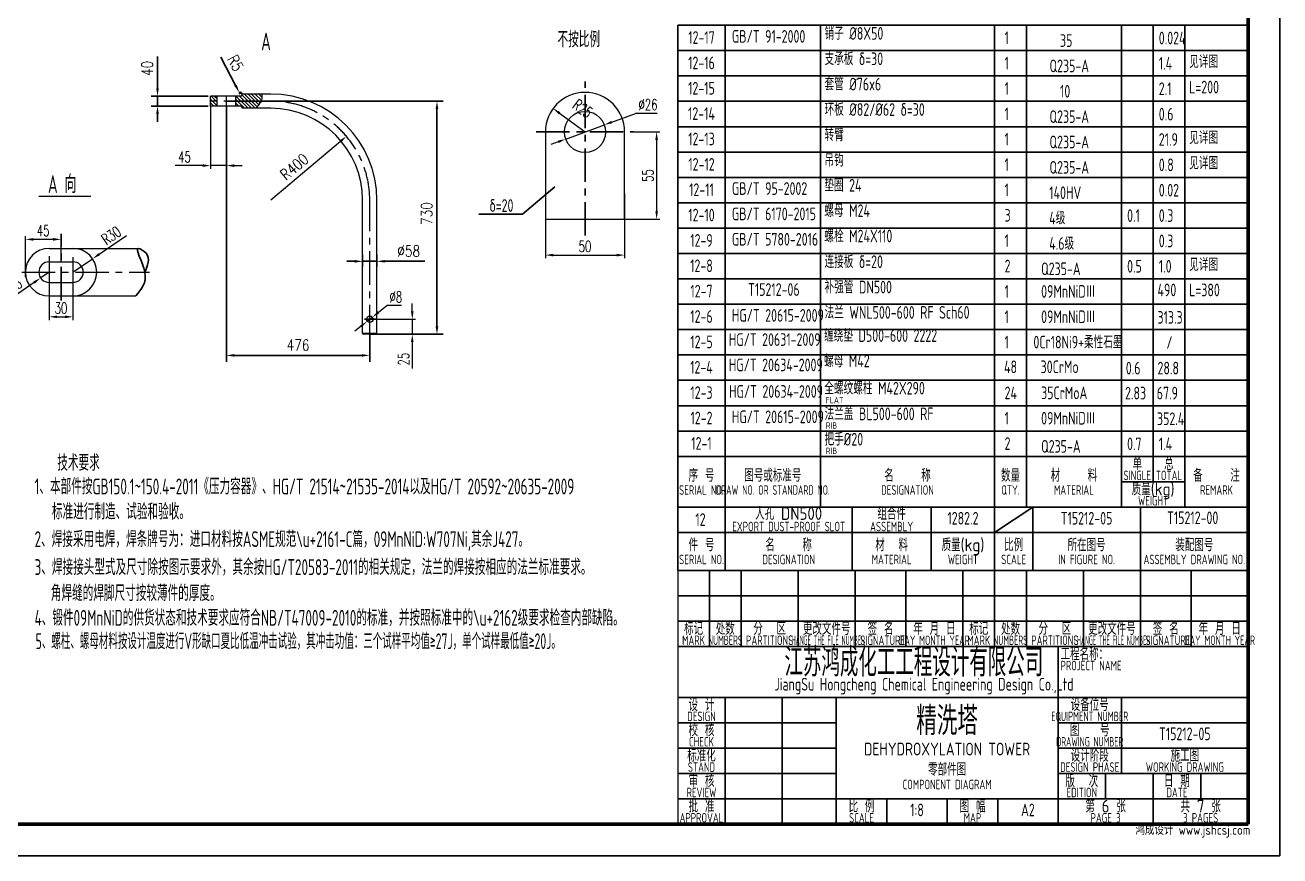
# Model space of a CAD drawing. Header units: millimetres. Extents: x -200 to 4552, y -80 to 3280.
# Drawn here: x 1385 to 4552, y -80 to 2016 of the extents above; entities that cross this region are included whole.
import ezdxf
from ezdxf.enums import TextEntityAlignment as Align

# ---------------------------------------------------------------- set-up
doc = ezdxf.new("R2010")
doc.units = ezdxf.units.MM
doc.header["$LTSCALE"] = 2.666667
doc.linetypes.add('CENTER', pattern=[50.8, 31.75, -6.35, 6.35, -6.35])
for name, color, linetype, lineweight in [('1轮廓实线层', 7, 'Continuous', 70), ('2细线层', 4, 'Continuous', 35), ('3中心线层', 1, 'CENTER', 35), ('5剖面线层', 2, 'Continuous', 35), ('6文字层', 3, 'Continuous', 35), ('7标注层', 4, 'Continuous', 35), ('图框层', 7, 'Continuous', 70)]:
    doc.layers.add(name, color=color, linetype=linetype, lineweight=lineweight)
doc.styles.add('HC_GBDIM', font='romans', dxfattribs={"width": 0.667, "bigfont": 'gbcbig'})
doc.styles.add('PC_TEXTSTYLE', font='isocp.shx', dxfattribs={"width": 0.8, "bigfont": 'hzfs.shx'})
doc.styles.add('TH_GBDIM', font='romans.shx', dxfattribs={"width": 0.8, "bigfont": 'gbcbig.shx'})
doc.styles.add('工程字', font='gbenor.shx', dxfattribs={"width": 0.8, "bigfont": 'gbcbig.shx'})
doc.dimstyles.new('HC_GBDIM', dxfattribs={"dimscale": 8, "dimtxt": 3.5, "dimasz": 2.5, "dimexe": 2, "dimexo": 0, "dimgap": 1.5, "dimtad": 1, "dimdec": 1, "dimzin": 0, "dimdsep": 46, "dimtxsty": 'HC_GBDIM', "dimcen": 2.5, "dimclrd": 130, "dimclre": 130, "dimclrt": 3, "dimadec": 0, "dimazin": 0, "dimtfac": 0.714286, "dimtdec": 1, "dimtmove": 0, "dimatfit": 3, "dimfxl": 0, "dimtzin": 0, "dimlwd": -1, "dimlwe": -1, "dimarcsym": 0})
doc.dimstyles.new('TH_GBDIM', dxfattribs={"dimscale": 8, "dimtxt": 3.5, "dimasz": 2.5, "dimexe": 2, "dimexo": 0, "dimgap": 1.5, "dimtad": 1, "dimdec": 1, "dimzin": 0, "dimdsep": 46, "dimtxsty": 'TH_GBDIM', "dimcen": 2.5, "dimclrd": 130, "dimclre": 130, "dimclrt": 3, "dimadec": 0, "dimazin": 0, "dimtfac": 0.714286, "dimtdec": 1, "dimtmove": 0, "dimatfit": 3, "dimfxl": 0, "dimtzin": 0, "dimlwd": -1, "dimlwe": -1, "dimarcsym": 0})

# ---------------------------------------------------------------- blocks, each defined once
blk = doc.blocks.new('*U22')
at = {"layer": '2细线层'}
for p, q in [((4552, 3280), (4552, -80)), ((4552, -80), (-200, -80))]:
    blk.add_line(p, q, dxfattribs=at)
at = {"layer": '图框层'}
for p, q in [((4472, 3200), (4472, 0)), ((4472, 0), (0, 0))]:
    blk.add_line(p, q, dxfattribs=at)
blk = doc.blocks.new('*D169')
at = {"color": 130}
blk.add_line((2180.4, 1722.8), (2004.7, 1574.4), dxfattribs=at)
blk.add_solid([(2182.6, 1720.3), (2178.3, 1725.4), (2195.7, 1735.7)], dxfattribs=at)
at = {"layer": 'Defpoints', "color": 0}
for p in [(2195.7, 1735.7), (2004.7, 1574.4)]:
    blk.add_point(p, dxfattribs=at)
at = {"color": 3, "insert": (2064.3, 1658.8), "char_height": 28, "attachment_point": 5, "rotation": 40.1932, "style": 'TH_GBDIM'}
blk.add_mtext('R400{}{{\\H0.7x;}{}}', dxfattribs=at)
blk = doc.blocks.new('*D171')
at = {"layer": '7标注层', "color": 130}
for p, q in [((1892.7, 1824.4), (2440.3, 1824.4)), ((2424.3, 1804.4), (2424.3, 1256.4)), ((2254.7, 1236.4), (2440.3, 1236.4))]:
    blk.add_line(p, q, dxfattribs=at)
for points in [[(2427.6, 1804.4), (2420.9, 1804.4), (2424.3, 1824.4)], [(2420.9, 1256.4), (2427.6, 1256.4), (2424.3, 1236.4)]]:
    blk.add_solid(points, dxfattribs=at)
at = {"layer": 'Defpoints', "color": 0}
for p in [(1892.7, 1824.4), (2254.7, 1236.4), (2424.3, 1236.4)]:
    blk.add_point(p, dxfattribs=at)
at = {"layer": '7标注层', "color": 3, "insert": (2398.3, 1540.7), "char_height": 28, "attachment_point": 5, "rotation": 90, "style": 'TH_GBDIM'}
blk.add_mtext('730{}{{\\H0.7x;}{}}', dxfattribs=at)
blk = doc.blocks.new('*D168')
at = {"layer": '7标注层', "color": 130}
for p, q in [((1718.9, 1856.9), (1718.9, 1937.1)), ((1847.1, 1836.9), (1702.9, 1836.9)), ((1847.1, 1811.9), (1702.9, 1811.9)), ((1718.9, 1811.9), (1718.9, 1836.9)), ((1718.9, 1791.9), (1718.9, 1771.9))]:
    blk.add_line(p, q, dxfattribs=at)
for points in [[(1715.6, 1856.9), (1722.3, 1856.9), (1718.9, 1836.9)], [(1722.3, 1791.9), (1715.6, 1791.9), (1718.9, 1811.9)]]:
    blk.add_solid(points, dxfattribs=at)
at = {"layer": 'Defpoints', "color": 0}
for p in [(1718.9, 1836.9), (1847.1, 1836.9), (1847.1, 1811.9)]:
    blk.add_point(p, dxfattribs=at)
at = {"layer": '7标注层', "color": 3, "insert": (1692.9, 1907), "char_height": 28, "attachment_point": 5, "rotation": 90, "style": 'TH_GBDIM'}
blk.add_mtext('40{}{{\\H0.7x;}{}}', dxfattribs=at)
blk = doc.blocks.new('*D120')
at = {"layer": '7标注层', "color": 130}
for p, q in [((1878.7, 1935), (1916.1, 1864)), ((1927.7, 1841.9), (1925.4, 1846.3))]:
    blk.add_line(p, q, dxfattribs=at)
blk.add_arc((1927.7, 1841.9), 5, 0, 117.7805, dxfattribs=at)
blk.add_solid([(1913.1, 1862.4), (1919, 1865.5), (1925.4, 1846.3)], dxfattribs=at)
at = {"layer": 'Defpoints', "color": 0}
for p in [(1925.4, 1846.3), (1927.7, 1841.9)]:
    blk.add_point(p, dxfattribs=at)
at = {"layer": '7标注层', "color": 3, "insert": (1915.7, 1920.5), "char_height": 28, "attachment_point": 5, "rotation": 297.7805, "style": 'TH_GBDIM'}
blk.add_mtext('R5{}{{\\H0.7x;}{}}', dxfattribs=at)
blk = doc.blocks.new('*D172')
at = {"layer": '7标注层', "color": 130}
for p, q in [((2236.7, 1406.4), (2236.7, 1436.3)), ((2272.7, 1406.4), (2272.7, 1436.3)), ((2216.7, 1420.3), (2196.7, 1420.3)), ((2236.7, 1420.3), (2272.7, 1420.3)), ((2292.7, 1420.3), (2393.3, 1420.3))]:
    blk.add_line(p, q, dxfattribs=at)
for points in [[(2216.7, 1416.9), (2216.7, 1423.6), (2236.7, 1420.3)], [(2292.7, 1423.6), (2292.7, 1416.9), (2272.7, 1420.3)]]:
    blk.add_solid(points, dxfattribs=at)
at = {"layer": 'Defpoints', "color": 0}
for p in [(2236.7, 1406.4), (2272.7, 1420.3), (2272.7, 1406.4)]:
    blk.add_point(p, dxfattribs=at)
at = {"layer": '7标注层', "color": 3, "insert": (2353, 1446.3), "char_height": 28, "attachment_point": 5, "style": 'TH_GBDIM'}
blk.add_mtext('%%c58{}{{\\H0.7x;}{}}', dxfattribs=at)
blk = doc.blocks.new('*D170')
at = {"layer": '7标注层', "color": 130}
for p, q in [((1892.7, 1811.9), (1892.7, 1166.9)), ((2254.7, 1236.4), (2254.7, 1166.9)), ((2234.7, 1182.9), (1912.7, 1182.9))]:
    blk.add_line(p, q, dxfattribs=at)
for points in [[(1912.7, 1186.2), (1912.7, 1179.6), (1892.7, 1182.9)], [(2234.7, 1179.6), (2234.7, 1186.2), (2254.7, 1182.9)]]:
    blk.add_solid(points, dxfattribs=at)
at = {"layer": 'Defpoints', "color": 0}
for p in [(1892.7, 1811.9), (2254.7, 1236.4), (1892.7, 1182.9)]:
    blk.add_point(p, dxfattribs=at)
at = {"layer": '7标注层', "color": 3, "insert": (2073.7, 1208.9), "char_height": 28, "attachment_point": 5, "style": 'TH_GBDIM'}
blk.add_mtext('476{}{{\\H0.7x;}{}}', dxfattribs=at)
blk = doc.blocks.new('*D174')
at = {"color": 130}
for p, q in [((2276.8, 1291.6), (2297.8, 1308.5)), ((2335.2, 1308.5), (2297.8, 1308.5)), ((2248.3, 1268.9), (2261.2, 1279.2)), ((2232.7, 1256.4), (2217, 1243.9))]:
    blk.add_line(p, q, dxfattribs=at)
for points in [[(2234.7, 1253.8), (2230.6, 1259), (2248.3, 1268.9)], [(2274.7, 1294.3), (2278.9, 1289), (2261.2, 1279.2)]]:
    blk.add_solid(points, dxfattribs=at)
at = {"layer": 'Defpoints', "color": 0}
for p in [(2248.3, 1268.9), (2261.2, 1279.2)]:
    blk.add_point(p, dxfattribs=at)
at = {"color": 3, "insert": (2320.5, 1330.5), "char_height": 28, "attachment_point": 5, "style": 'HC_GBDIM'}
blk.add_mtext('%%c8{}{{\\H0.7x;}{}}', dxfattribs=at)
blk = doc.blocks.new('*D176')
at = {"color": 130}
for p, q in [((2362, 1294), (2362, 1314)), ((2266.6, 1274), (2370, 1274)), ((2362, 1274), (2362, 1236.4)), ((2290.2, 1236.4), (2370, 1236.4)), ((2362, 1216.4), (2362, 1150.1))]:
    blk.add_line(p, q, dxfattribs=at)
for points in [[(2358.7, 1294), (2365.3, 1294), (2362, 1274)], [(2365.3, 1216.4), (2358.7, 1216.4), (2362, 1236.4)]]:
    blk.add_solid(points, dxfattribs=at)
at = {"layer": 'Defpoints', "color": 0}
for p in [(2266.6, 1274), (2290.2, 1236.4), (2362, 1236.4)]:
    blk.add_point(p, dxfattribs=at)
at = {"color": 3, "insert": (2340, 1173.3), "char_height": 28, "attachment_point": 5, "rotation": 90, "style": 'HC_GBDIM'}
blk.add_mtext('25{}{{\\H0.7x;}{}}', dxfattribs=at)
blk = doc.blocks.new('*D181')
at = {"color": 130}
for p, q in [((1385.4, 1380.2), (1385.4, 1483.7)), ((1455.4, 1475.7), (1405.4, 1475.7)), ((1475.4, 1419), (1475.4, 1483.7))]:
    blk.add_line(p, q, dxfattribs=at)
for points in [[(1405.4, 1479), (1405.4, 1472.3), (1385.4, 1475.7)], [(1455.4, 1472.3), (1455.4, 1479), (1475.4, 1475.7)]]:
    blk.add_solid(points, dxfattribs=at)
at = {"layer": 'Defpoints', "color": 0}
for p in [(1385.4, 1475.7), (1475.4, 1419), (1385.4, 1380.2)]:
    blk.add_point(p, dxfattribs=at)
at = {"color": 3, "insert": (1430.4, 1497.7), "char_height": 28, "attachment_point": 5, "style": 'HC_GBDIM'}
blk.add_mtext('45{}{{\\H0.7x;}{}}', dxfattribs=at)
blk = doc.blocks.new('*D183')
at = {"color": 130}
for p, q in [((1407.5, 1366.9), (1338.3, 1319.2)), ((1445.4, 1393), (1424, 1378.2))]:
    blk.add_line(p, q, dxfattribs=at)
blk.add_solid([(1409.4, 1364.1), (1405.6, 1369.6), (1424, 1378.2)], dxfattribs=at)
at = {"layer": 'Defpoints', "color": 0}
for p in [(1424, 1378.2), (1445.4, 1393)]:
    blk.add_point(p, dxfattribs=at)
at = {"color": 3, "insert": (1352.2, 1355.5), "char_height": 28, "attachment_point": 5, "rotation": 34.5607, "style": 'HC_GBDIM'}
blk.add_mtext('R13{}{{\\H0.7x;}{}}', dxfattribs=at)
blk = doc.blocks.new('*D182')
at = {"color": 130}
for p, q in [((1571.5, 1438), (1640.9, 1485.3)), ((1505.4, 1393), (1555, 1426.7))]:
    blk.add_line(p, q, dxfattribs=at)
blk.add_solid([(1569.6, 1440.8), (1573.4, 1435.3), (1555, 1426.7)], dxfattribs=at)
at = {"layer": 'Defpoints', "color": 0}
for p in [(1555, 1426.7), (1505.4, 1393)]:
    blk.add_point(p, dxfattribs=at)
at = {"color": 3, "insert": (1602.1, 1485.5), "char_height": 28, "attachment_point": 5, "rotation": 34.2759, "style": 'HC_GBDIM'}
blk.add_mtext('R30{}{{\\H0.7x;}{}}', dxfattribs=at)
blk = doc.blocks.new('*D184')
at = {"color": 130}
for p, q in [((1445.4, 1358), (1445.4, 1272.2)), ((1505.4, 1354.8), (1505.4, 1272.2)), ((1465.4, 1280.2), (1485.4, 1280.2))]:
    blk.add_line(p, q, dxfattribs=at)
for points in [[(1465.4, 1283.5), (1465.4, 1276.9), (1445.4, 1280.2)], [(1485.4, 1276.9), (1485.4, 1283.5), (1505.4, 1280.2)]]:
    blk.add_solid(points, dxfattribs=at)
at = {"layer": 'Defpoints', "color": 0}
for p in [(1445.4, 1358), (1505.4, 1354.8), (1505.4, 1280.2)]:
    blk.add_point(p, dxfattribs=at)
at = {"color": 3, "insert": (1475.4, 1302.2), "char_height": 28, "attachment_point": 5, "style": 'HC_GBDIM'}
blk.add_mtext('30{}{{\\H0.7x;}{}}', dxfattribs=at)
blk = doc.blocks.new('*D186')
at = {"color": 130}
for p, q in [((1852.7, 1811.9), (1852.7, 1653.8)), ((1892.7, 1775.7), (1892.7, 1653.8)), ((1832.7, 1661.8), (1763.9, 1661.8)), ((1892.7, 1661.8), (1852.7, 1661.8)), ((1912.7, 1661.8), (1932.7, 1661.8))]:
    blk.add_line(p, q, dxfattribs=at)
for points in [[(1832.7, 1658.4), (1832.7, 1665.1), (1852.7, 1661.8)], [(1912.7, 1665.1), (1912.7, 1658.4), (1892.7, 1661.8)]]:
    blk.add_solid(points, dxfattribs=at)
at = {"layer": 'Defpoints', "color": 0}
for p in [(1852.7, 1811.9), (1892.7, 1775.7), (1852.7, 1661.8)]:
    blk.add_point(p, dxfattribs=at)
at = {"color": 3, "insert": (1787, 1683.8), "char_height": 28, "attachment_point": 5, "style": 'HC_GBDIM'}
blk.add_mtext('45{}{{\\H0.7x;}{}}', dxfattribs=at)
blk = doc.blocks.new('*D191')
at = {"color": 130}
blk.add_line((2733.6, 1794.1), (2798, 1746.6), dxfattribs=at)
blk.add_solid([(2735.6, 1796.8), (2731.6, 1791.4), (2717.5, 1806)], dxfattribs=at)
at = {"layer": 'Defpoints', "color": 0}
for p in [(2717.5, 1806), (2798, 1746.6)]:
    blk.add_point(p, dxfattribs=at)
at = {"color": 3, "insert": (2791.9, 1805.8), "char_height": 28, "attachment_point": 5, "rotation": 323.6033, "style": 'HC_GBDIM'}
blk.add_mtext('R25{}{{\\H0.7x;}{}}', dxfattribs=at)
blk = doc.blocks.new('*D193')
at = {"color": 130}
for p, q in [((2865.5, 1771.6), (2925.3, 1793.6)), ((2980.4, 1793.6), (2925.3, 1793.6)), ((2749.2, 1728.7), (2846.8, 1764.6)), ((2730.4, 1721.7), (2711.7, 1714.8))]:
    blk.add_line(p, q, dxfattribs=at)
for points in [[(2864.4, 1774.7), (2866.7, 1768.4), (2846.8, 1764.6)], [(2731.6, 1718.6), (2729.3, 1724.9), (2749.2, 1728.7)]]:
    blk.add_solid(points, dxfattribs=at)
at = {"layer": 'Defpoints', "color": 0}
for p in [(2846.8, 1764.6), (2749.2, 1728.7)]:
    blk.add_point(p, dxfattribs=at)
at = {"color": 3, "insert": (2956.9, 1815.6), "char_height": 28, "attachment_point": 5, "style": 'HC_GBDIM'}
blk.add_mtext('%%c26{}{{\\H0.7x;}{}}', dxfattribs=at)
blk = doc.blocks.new('*D195')
at = {"color": 130}
for p, q in [((2698, 1591.1), (2698, 1427.9)), ((2898, 1591.1), (2898, 1427.9)), ((2718, 1435.9), (2878, 1435.9))]:
    blk.add_line(p, q, dxfattribs=at)
for points in [[(2718, 1439.3), (2718, 1432.6), (2698, 1435.9)], [(2878, 1432.6), (2878, 1439.3), (2898, 1435.9)]]:
    blk.add_solid(points, dxfattribs=at)
at = {"layer": 'Defpoints', "color": 0}
for p in [(2698, 1591.1), (2898, 1591.1), (2898, 1435.9)]:
    blk.add_point(p, dxfattribs=at)
at = {"color": 3, "insert": (2798, 1457.9), "char_height": 28, "attachment_point": 5, "style": 'HC_GBDIM'}
blk.add_mtext('50{}{{\\H0.7x;}{}}', dxfattribs=at)
blk = doc.blocks.new('*D197')
at = {"color": 130}
for p, q in [((2920.4, 1746.6), (2986.8, 1746.6)), ((2978.8, 1726.6), (2978.8, 1546.6)), ((2898, 1526.6), (2986.8, 1526.6))]:
    blk.add_line(p, q, dxfattribs=at)
for points in [[(2982.1, 1726.6), (2975.4, 1726.6), (2978.8, 1746.6)], [(2975.4, 1546.6), (2982.1, 1546.6), (2978.8, 1526.6)]]:
    blk.add_solid(points, dxfattribs=at)
at = {"layer": 'Defpoints', "color": 0}
for p in [(2920.4, 1746.6), (2898, 1526.6), (2978.8, 1526.6)]:
    blk.add_point(p, dxfattribs=at)
at = {"color": 3, "insert": (2956.8, 1636.6), "char_height": 28, "attachment_point": 5, "rotation": 90, "style": 'HC_GBDIM'}
blk.add_mtext('55{}{{\\H0.7x;}{}}', dxfattribs=at)

msp = doc.modelspace()

# ---------------------------------------------------------------- hatches: boundary and pattern name
at = {"layer": '5剖面线层'}
h = msp.add_hatch(dxfattribs=at)
h.set_pattern_fill('ANSI31', color=256, scale=2, angle=270, style=0)
h.set_pattern_definition([(315, (-995.3575, -2318.2726), (4.490128, 4.490128), [])])
edge = h.paths.add_edge_path()
edge.add_line((1916.235, 1811.874), (1927.735, 1811.874))
edge.add_arc((1927.735, 1806.874), 5, 360, 90, ccw=False)
edge.add_line((1932.735, 1806.874), (1932.735, 1806.374))
edge.add_line((1932.735, 1806.374), (1968.685, 1806.374))
edge.add_spline(control_points=[(1968.685, 1806.374), (1970.42, 1809.922), (1974.091, 1816.381), (1978.895, 1820.404), (1980.497, 1824.374)], knot_values=[20.76015435, 20.76015435, 20.76015435, 20.76015435, 32.2850675, 43.48283251, 43.48283251, 43.48283251, 43.48283251], degree=3, periodic=0)
edge.add_line((1980.497, 1824.374), (1916.235, 1824.374))
edge.add_line((1916.235, 1824.374), (1916.235, 1811.874))
edge = h.paths.add_edge_path()
edge.add_line((1916.235, 1824.374), (1980.497, 1824.374))
edge.add_spline(control_points=[(1980.497, 1824.374), (1980.948, 1825.49), (1982.432, 1830.338), (1982.703, 1838.292), (1982.536, 1842.374)], knot_values=[8.77394243, 8.77394243, 8.77394243, 8.77394243, 11.92323048, 20.76015435, 20.76015435, 20.76015435, 20.76015435], degree=3, periodic=0)
edge.add_line((1982.536, 1842.374), (1932.735, 1842.374))
edge.add_line((1932.735, 1842.374), (1932.735, 1841.874))
edge.add_arc((1927.735, 1841.874), 5, 270, 360, ccw=False)
edge.add_line((1927.735, 1836.874), (1916.235, 1836.874))
edge.add_line((1916.235, 1836.874), (1916.235, 1824.374))
h.paths.add_polyline_path([(1852.735, 1811.874), (1869.235, 1811.874), (1869.235, 1824.374), (1852.735, 1824.374)])
h.paths.add_polyline_path([(1852.735, 1824.374), (1869.235, 1824.374), (1869.235, 1836.874), (1852.735, 1836.874)])

# ---------------------------------------------------------------- linework, layer by layer
for p, q in [((1932.735, 1841.874), (1932.735, 1842.374)), ((2004.735, 1842.374), (1932.735, 1842.374)), ((1927.735, 1836.874), (1852.735, 1836.874)), ((1852.735, 1811.874), (1852.735, 1836.874)), ((1927.735, 1811.874), (1852.735, 1811.874)), ((1869.235, 1811.874), (1869.235, 1836.874)), ((1916.235, 1811.874), (1916.235, 1836.874)), ((1932.735, 1806.374), (1932.735, 1806.874)), ((2004.735, 1806.374), (1932.735, 1806.374)), ((2697.978, 1746.645), (2697.978, 1526.645)), ((2897.978, 1526.645), (2897.978, 1746.645)), ((1419.549, 1584.953), (1550.489, 1584.953)), ((2236.735, 1238.374), (2236.735, 1574.374)), ((2272.735, 1238.374), (2272.735, 1574.374)), ((2697.978, 1526.645), (2897.978, 1526.645)), ((1445.39, 1452.958), (1505.39, 1452.958)), ((1475.39, 1452.958), (1671.459, 1452.958)), ((1445.39, 1418.958), (1505.39, 1418.958)), ((1445.39, 1366.958), (1505.39, 1366.958)), ((1445.39, 1332.958), (1505.39, 1332.958)), ((1475.39, 1332.958), (1664.074, 1332.958)), ((2236.735, 1238.374), (2238.735, 1236.374)), ((2272.735, 1238.374), (2236.735, 1238.374)), ((2270.735, 1236.374), (2238.735, 1236.374)), ((2272.735, 1238.374), (2270.735, 1236.374)), ((3032, 800), (3032, 0)), ((4472, 0), (3032, 0))]:
    msp.add_line(p, q)
at = {"color": 1, "linetype": 'CENTER'}
for p, q in [((2004.735, 1824.374), (1852.735, 1824.374)), ((1892.735, 1801.747), (1892.735, 1836.874)), ((2254.735, 1225.501), (2254.735, 1574.374)), ((1445.39, 1433.41), (1445.39, 1358.018)), ((1505.39, 1430.907), (1505.39, 1354.763)), ((1376.041, 1392.772), (1699.039, 1392.772))]:
    msp.add_line(p, q, dxfattribs=at)
for centre, radius in [((2797.978, 1746.645), 52), ((2254.735, 1274.007), 8.261)]:
    msp.add_circle(centre, radius)
for centre, radius, start, end in [((1927.735, 1841.874), 5, 270, 0), ((2004.735, 1574.374), 268, 0, 90), ((2797.978, 1746.645), 100, 0, 180), ((1927.735, 1806.874), 5, 0, 90), ((2004.735, 1574.374), 232, 0, 90), ((1445.39, 1392.958), 60, 90, 270), ((1505.39, 1392.958), 60, 270, 90), ((1445.39, 1392.958), 26, 90, 270), ((1505.39, 1392.958), 26, 270, 90)]:
    msp.add_arc(centre, radius, start, end)
msp.add_arc((2004.735, 1574.374), 250, 0, 90, dxfattribs=at)
msp.add_open_spline([(1982.536, 1842.374), (1982.703, 1838.292), (1982.179, 1822.906), (1974.599, 1817.276), (1970.42, 1809.922), (1968.685, 1806.374)], degree=3, knots=[8.77394243, 8.77394243, 8.77394243, 8.77394243, 17.6108663, 31.95791937, 43.48283251, 43.48283251, 43.48283251, 43.48283251])
at = {"layer": '1轮廓实线层', "lineweight": 30, "ltscale": 15}
for q in [(3032, 640), (4472, 2016)]:
    msp.add_line((3032, 2016), q, dxfattribs=at)
at = {"layer": '2细线层'}
for p, q in [((3152, 800), (3152, 2016)), ((3392, 800), (3392, 2016)), ((3832, 800), (3832, 2016)), ((3912, 800), (3912, 2016)), ((4152, 800), (4152, 2016)), ((4232, 864), (4232, 2016)), ((4312, 800), (4312, 2016)), ((3032, 1952), (4472, 1952)), ((3032, 1888), (4472, 1888)), ((3032, 1824), (4472, 1824)), ((3032, 1760), (4472, 1760)), ((3032, 1696), (4472, 1696)), ((3032, 1632), (4472, 1632)), ((2721.941, 1608.031), (2640.34, 1539.56)), ((3032, 1568), (4472, 1568)), ((2640.34, 1539.56), (2530.321, 1539.56)), ((3032, 1504), (4472, 1504)), ((3032, 1440), (4472, 1440)), ((3032, 1376), (4472, 1376)), ((3032, 1312), (4472, 1312)), ((3032, 1248), (4472, 1248)), ((3032, 1184), (4472, 1184)), ((3032, 1120), (4472, 1120)), ((3032, 1056), (4472, 1056)), ((3032, 992), (4472, 992)), ((3032, 928), (4472, 928)), ((3152, 640), (3152, 864)), ((3832, 640), (3832, 864)), ((4152, 864), (4312, 864)), ((3032, 800), (4472, 800)), ((3032, 800), (4472, 800)), ((3472, 640), (3472, 800)), ((3672, 640), (3672, 800)), ((3928, 640), (3928, 800)), ((4200, 640), (4200, 800)), ((3032, 736), (4472, 736)), ((3032, 736), (4472, 736)), ((3032, 640), (4472, 640)), ((3112, 448), (3112, 640)), ((3112, 448), (3112, 640)), ((3192, 448), (3192, 640)), ((3192, 448), (3192, 640)), ((3336, 448), (3336, 640)), ((3336, 448), (3336, 640)), ((3480, 448), (3480, 640)), ((3480, 448), (3480, 640)), ((3608, 448), (3608, 640)), ((3608, 448), (3608, 640)), ((3752, 448), (3752, 640)), ((3752, 448), (3752, 640)), ((3832, 448), (3832, 640)), ((3832, 448), (3832, 640)), ((3912, 448), (3912, 640)), ((3912, 448), (3912, 640)), ((4056, 448), (4056, 640)), ((4056, 448), (4056, 640)), ((4200, 448), (4200, 640)), ((4200, 448), (4200, 640)), ((4328, 448), (4328, 640)), ((4328, 448), (4328, 640)), ((3032, 576), (4472, 576)), ((3032, 576), (4472, 576)), ((3032, 512), (4472, 512)), ((3992, 0), (3992, 448)), ((3032, 320), (4472, 320)), ((3152, 0), (3152, 320)), ((3296, 0), (3296, 320)), ((3432, 0), (3432, 320)), ((4152, 128), (4152, 320)), ((3032, 256), (3432, 256)), ((3992, 256), (4472, 256)), ((3032, 192), (3432, 192)), ((3992, 192), (4472, 192)), ((3032, 128), (3432, 128)), ((3992, 128), (4472, 128)), ((4112, 64), (4112, 128)), ((4232, 0), (4232, 128)), ((4352, 64), (4352, 128)), ((3032, 64), (4472, 64)), ((3560, 0), (3560, 64)), ((3712, 0), (3712, 64)), ((3840, 0), (3840, 64))]:
    msp.add_line(p, q, dxfattribs=at)
msp.add_spline([(1687.105, 1392.772), (1690.109, 1440.431), (1671.459, 1452.958), (1687.105, 1392.772), (1664.074, 1332.958)], degree=3, dxfattribs=at)
at = {"layer": '3中心线层'}
for p, q in [((2797.978, 1485.163), (2797.978, 1873.786)), ((2674.511, 1746.645), (2920.444, 1746.645)), ((1475.39, 1321.752), (1475.39, 1489.278)), ((2241.031, 1274.007), (2269.683, 1274.007))]:
    msp.add_line(p, q, dxfattribs=at)
at = {"layer": '6文字层'}
for p, q in [((3832, 736), (3928, 800)), ((3032, 448), (4472, 448))]:
    msp.add_line(p, q, dxfattribs=at)

# ---------------------------------------------------------------- block references
at = {"layer": '图框层'}
msp.add_blockref('*U22', (0, 0), dxfattribs=at)

# ---------------------------------------------------------------- texts
at = {"layer": '6文字层'}
for s, height, style, width, p in [('A', 45, 'PC_TEXTSTYLE', 0.67, (1980.613, 1952.74)), ('不按比例', 40, 'PC_TEXTSTYLE', 0.67, (2728.687, 1960.295)), ('GB/T 91-2000', 32, '工程字', 0.8, (3168.72, 1971.883)), ('销子 %%c8X50', 32, '工程字', 0.8, (3402.622, 1979.341)), ('1', 32, '工程字', 0.8, (3857.025, 1968.358)), ('0.024', 32, '工程字', 0.8, (4246.258, 1967.717)), ('35', 32, '工程字', 0.8, (3996.995, 1961.336)), ('支承板 δ=30', 32, '工程字', 0.8, (3402.622, 1915.341)), ('1', 32, '工程字', 0.8, (3857.025, 1904.358)), ('1.4', 32, '工程字', 0.8, (4246.258, 1903.717)), ('见详图', 32, '工程字', 0.8, (4323.054, 1907.988)), ('Q235-A', 32, '工程字', 0.8, (3970.559, 1897.336)), ('套管 %%c76x6 ', 32, '工程字', 0.8, (3402.622, 1851.341)), ('1', 32, '工程字', 0.8, (3857.025, 1840.358)), ('2.1', 32, '工程字', 0.8, (4246.258, 1839.717)), ('L=200', 32, '工程字', 0.8, (4323.054, 1843.988)), ('10', 32, '工程字', 0.8, (3996.995, 1833.336)), ('环板 %%c82/%%c62 δ=30', 32, '工程字', 0.8, (3402.622, 1787.341)), ('1', 32, '工程字', 0.8, (3857.025, 1776.358)), ('0.6', 32, '工程字', 0.8, (4246.258, 1775.717)), ('Q235-A', 32, '工程字', 0.8, (3970.559, 1769.336)), ('转臂', 32, '工程字', 0.8, (3402.622, 1723.341)), ('1', 32, '工程字', 0.8, (3857.025, 1712.358)), ('21.9', 32, '工程字', 0.8, (4246.258, 1711.717)), ('见详图', 32, '工程字', 0.8, (4323.054, 1715.988)), ('Q235-A', 32, '工程字', 0.8, (3970.559, 1705.336)), ('吊钩', 32, '工程字', 0.8, (3402.622, 1659.341)), ('1', 32, '工程字', 0.8, (3857.025, 1648.358)), ('0.8', 32, '工程字', 0.8, (4246.258, 1647.717)), ('见详图', 32, '工程字', 0.8, (4323.054, 1651.988)), ('Q235-A', 32, '工程字', 0.8, (3970.559, 1641.336)), ('A 向', 45, 'PC_TEXTSTYLE', 0.67, (1442.51, 1592.583)), ('GB/T 95-2002', 32, '工程字', 0.8, (3168.72, 1587.883)), ('垫圈 24', 32, '工程字', 0.8, (3402.122, 1596.193)), ('1', 32, '工程字', 0.8, (3857.025, 1584.358)), ('0.02', 32, '工程字', 0.8, (4246.258, 1583.717)), ('140HV', 32, '工程字', 0.8, (3969.758, 1577.336)), ('δ=20', 32, '工程字', 0.8, (2556.827, 1545.098)), ('GB/T 6170-2015', 32, '工程字', 0.8, (3168.72, 1523.883)), ('螺母 M24', 32, '工程字', 0.8, (3402.122, 1532.193)), ('3', 32, '工程字', 0.8, (3857.025, 1520.358)), ('4级', 32, '工程字', 0.8, (3969.758, 1513.336)), ('0.1', 32, '工程字', 0.8, (4166.258, 1519.717)), ('0.3', 32, '工程字', 0.8, (4246.258, 1519.717)), ('GB/T 5780-2016', 32, '工程字', 0.8, (3168.72, 1459.883)), ('螺栓 M24X110', 32, '工程字', 0.8, (3402.122, 1468.193)), ('1', 32, '工程字', 0.8, (3857.025, 1456.358)), ('4.6级', 32, '工程字', 0.8, (3969.758, 1449.336)), ('0.3', 32, '工程字', 0.8, (4246.258, 1455.717)), ('连接板 δ=20', 32, '工程字', 0.8, (3402.622, 1403.341)), ('见详图', 32, '工程字', 0.8, (4323.054, 1395.988)), ('2', 32, '工程字', 0.8, (3857.025, 1392.358)), ('Q235-A', 32, '工程字', 0.8, (3949.33, 1385.336)), ('0.5', 32, '工程字', 0.8, (4166.258, 1391.717)), ('1.0', 32, '工程字', 0.8, (4246.258, 1391.717)), ('补强管 DN500', 32, '工程字', 0.8, (3402.622, 1339.341)), ('490', 32, '工程字', 0.8, (4243.054, 1331.988)), ('L=380', 32, '工程字', 0.8, (4323.054, 1331.988)), ('1', 32, '工程字', 0.8, (3857.025, 1328.358)), ('09MnNiDⅢ', 32, '工程字', 0.8, (3949.33, 1328.358)), ('HG/T 20615-2009', 32, '工程字', 0.8, (3168.72, 1267.883)), ('法兰 WNL500-600 RF Sch60', 32, '工程字', 0.8, (3402.622, 1275.341)), ('1', 32, '工程字', 0.8, (3857.025, 1264.358)), ('09MnNiDⅢ', 32, '工程字', 0.8, (3949.33, 1264.358)), ('313.3', 32, '工程字', 0.8, (4243.054, 1262.834)), ('HG/T 20631-2009', 32, '工程字', 0.8, (3161.015, 1206.844)), ('缠绕垫 D500-600 2222', 32, '工程字', 0.8, (3401.481, 1217.077)), ('0Cr18Ni9+柔性石墨', 32, '工程字', 0.8, (3929.847, 1200.358)), ('1', 32, '工程字', 0.8, (3857.025, 1200.358)), ('/', 32, '工程字', 0.8, (4265.309, 1199.54)), ('HG/T 20634-2009', 32, '工程字', 0.8, (3161.015, 1142.845)), ('螺母 M42', 32, '工程字', 0.8, (3401.481, 1153.077)), ('48', 32, '工程字', 0.8, (3855.743, 1138.038)), ('30CrMo', 32, '工程字', 0.8, (3948.048, 1138.038)), ('0.6', 32, '工程字', 0.8, (4163.054, 1134.834)), ('28.8', 32, '工程字', 0.8, (4243.054, 1134.834)), ('全螺纹螺柱 M42X290', 32, '工程字', 0.8, (3402.122, 1084.193)), ('HG/T 20634-2009', 32, '工程字', 0.8, (3161.655, 1075.883)), ('FLAT', 16, 'PC_TEXTSTYLE', 0.8, (3405.797, 1061.912)), ('24', 32, '工程字', 0.8, (3857.025, 1072.358)), ('35CrMoA', 32, '工程字', 0.8, (3949.33, 1072.358)), ('2.83', 32, '工程字', 0.8, (4161.131, 1071.717)), ('67.9', 32, '工程字', 0.8, (4241.131, 1071.717)), ('法兰盖 BL500-600 RF', 32, '工程字', 0.8, (3402.622, 1019.341)), ('HG/T 20615-2009', 32, '工程字', 0.8, (3168.72, 1011.883)), ('RIB', 16, 'PC_TEXTSTYLE', 0.8, (3405.797, 997.912)), ('1', 32, '工程字', 0.8, (3857.025, 1008.358)), ('09MnNiDⅢ', 32, '工程字', 0.8, (3949.33, 1008.358)), ('352.4', 32, '工程字', 0.8, (4241.772, 1007.077)), ('把手%%c20', 32, '工程字', 0.8, (3402.622, 955.341)), ('2', 32, '工程字', 0.8, (3857.025, 944.358)), ('Q235-A', 32, '工程字', 0.8, (3949.33, 937.336)), ('0.7', 32, '工程字', 0.8, (4166.258, 943.717)), ('1.4', 32, '工程字', 0.8, (4246.258, 943.717)), ('技术要求', 40, 'PC_TEXTSTYLE', 0.67, (1465.972, 891.944)), ('RIB', 16, 'PC_TEXTSTYLE', 0.8, (3405.797, 933.912)), ('1、本部件按GB150.1~150.4-2011《压力容器》、HG/T 21514~21535-2014以及HG/T 20592~20635-2009', 40, 'PC_TEXTSTYLE', 0.67, (1408.635, 832.13)), ('标准进行制造、试验和验收。', 40, 'PC_TEXTSTYLE', 0.67, (1452.422, 768.718)), ('2、焊接采用电焊，焊条牌号为：进口材料按ASME规范\\u+2161-C篇，09MnNiD:W707Ni,其余J427。', 40, 'PC_TEXTSTYLE', 0.67, (1408.635, 699.24)), ('3、焊接接头型式及尺寸除按图示要求外，其余按HG/T20583-2011的相关规定，法兰的焊接按相应的法兰标准要求。', 40, 'PC_TEXTSTYLE', 0.67, (1408.635, 628.693)), ('角焊缝的焊脚尺寸按较薄件的厚度。', 40, 'PC_TEXTSTYLE', 0.67, (1449.651, 563.068)), ('4、锻件09MnNiD的供货状态和技术要求应符合NB/T47009-2010的标准，并按照标准中的\\u+2162级要求检查内部缺陷。', 40, 'PC_TEXTSTYLE', 0.67, (1408.635, 500.724)), ('5、螺柱、螺母材料按设计温度进行V形缺口夏比低温冲击试验，其冲击功值：三个试样平均值≥27J，单个试样最低值≥20J。', 40, 'PC_TEXTSTYLE', 0.6, (1411.199, 441.662)), ('江苏鸿成化工工程设计有限公司', 72, '工程字', 0.9, (3301.45, 372.592)), ('PROJECT NAME', 24, '工程字', 0.8, (3998.301, 388.235)), ('JiangSu Hongcheng Chemical Engineering Design Co.,Ltd', 32, '工程字', 0.8, (3276.293, 337.18))]:
    msp.add_text(s, height=height, dxfattribs=dict(at, style=style, width=width)).set_placement(p)
at = {"layer": '6文字层', "style": '工程字'}
for s, height, width, p in [('12-17', 32, 0.8, (3092, 1968.995)), ('12-16', 32, 0.8, (3092, 1904.995)), ('12-15', 32, 0.8, (3092, 1840.995)), ('12-14', 32, 0.8, (3092, 1776.995)), ('12-13', 32, 0.8, (3092, 1712.995)), ('12-12', 32, 0.8, (3092, 1648.995)), ('12-11', 32, 0.8, (3092, 1584.995)), ('12-10', 32, 0.8, (3092, 1520.995)), ('12-9', 32, 0.8, (3092, 1456.995)), ('12-8', 32, 0.8, (3092, 1392.995)), ('T15212-06', 32, 0.8, (3274.656, 1333.106)), ('12-7', 32, 0.8, (3092, 1328.995)), ('12-6', 32, 0.8, (3092, 1264.995)), ('12-5', 32, 0.8, (3092, 1200.995)), ('12-4', 32, 0.8, (3092, 1136.995)), ('12-3', 32, 0.8, (3092, 1072.995)), ('12-2', 32, 0.8, (3092, 1008.995)), ('12-1', 32, 0.8, (3092, 944.995)), ('SINGLE', 24, 0.8, (4192, 868.105)), ('TOTAL', 24, 0.8, (4272, 868.105)), ('SERIAL NO.', 24, 0.8, (3092, 831.242)), ('DRAW NO. OR STANDARD NO.', 24, 0.6, (3272, 831.242)), ('DESIGNATION', 24, 0.8, (3612, 831.242)), ('QTY.', 24, 0.8, (3872, 831.242)), ('MATERIAL', 24, 0.8, (4032, 831.242)), ('REMARK', 24, 0.8, (4392, 831.242)), ('WEIGHT', 24, 0.8, (4232, 804.105)), ('12', 32, 0.8, (3089.431, 752.743)), ('EXPORT DUST-PROOF SLOT', 24, 0.8, (3312, 739.116)), ('ASSEMBLY', 24, 0.8, (3572, 739.116)), ('1282.2', 32, 0.8, (3752, 756)), ('T15212-05', 32, 0.8, (4064, 756)), ('T15212-00', 32, 0.8, (4331.825, 757.107)), ('SERIAL NO.', 24, 0.8, (3092, 656)), ('DESIGNATION', 24, 0.8, (3312, 656)), ('MATERIAL', 24, 0.8, (3572, 656)), ('WEIGHT', 24, 0.8, (3752, 656)), ('SCALE', 24, 0.8, (3880, 656)), ('IN FIGURE NO.', 24, 0.8, (4064, 656)), ('ASSEMBLY DRAWING NO.', 24, 0.8, (4336, 656)), ('MARK', 24, 0.8, (3072, 452.105)), ('NUMBERS', 24, 0.7, (3152, 452.105)), ('PARTITIONS', 24, 0.8, (3264, 452.105)), ('CHANGE THE FILE NUMBER', 24, 0.45, (3408, 452.105)), (' SIGNATURE', 24, 0.8, (3544, 452.105)), ('DAY MONTH YEAR', 24, 0.6, (3680, 452.105)), ('MARK', 24, 0.8, (3792, 452.105)), ('NUMBERS', 24, 0.7, (3872, 452.105)), ('PARTITIONS', 24, 0.8, (3984, 452.105)), ('CHANGE THE FILE NUMBER', 24, 0.45, (4128, 452.105)), (' SIGNATURE', 24, 0.8, (4264, 452.105)), ('DAY MONTH YEAR', 24, 0.6, (4400, 452.105)), ('DESIGN', 24, 0.8, (3092, 260.105)), ('EQUIPMENT NUMBER', 24, 0.6, (4072, 260.105)), ('T15212-05', 32, 0.8, (4312, 212)), ('CHECK', 24, 0.8, (3092, 196.105)), ('DEHYDROXYLATION TOWER', 32, 0.9, (3712, 173.587)), ('DRAWING NUMBER', 24, 0.7, (4072, 196.105)), ('STAND', 24, 0.8, (3092, 132.105)), ('DESIGN PHASE', 24, 0.8, (4072, 132.105)), ('WORKING DRAWING', 24, 0.8, (4312, 132.105)), ('COMPONENT DIAGRAM', 24, 0.8, (3712, 88.226)), ('REVIEW', 24, 0.8, (3092, 68.105)), ('EDITION', 24, 0.8, (4052, 68.105)), ('DATE', 24, 0.8, (4292, 68.105)), ('1:8', 32, 0.8, (3636, 20)), ('A2', 32, 0.8, (3916, 20)), ('APPROVAL', 24, 0.8, (3092, 4.105)), ('SCALE', 24, 0.8, (3496, 4.105)), ('MAP', 24, 0.8, (3776, 4.105)), ('PAGE 3', 24, 0.8, (4112, 4.105)), ('3 PAGES', 24, 0.8, (4352, 4.105))]:
    msp.add_text(s, height=height, dxfattribs=dict(at, width=width)).set_placement(p, align=Align.CENTER)
for s, height, p in [('单', 32, (4192, 893.497)), ('总', 32, (4272, 893.497)), ('序 号', 32, (3092, 864)), ('图号或标准号', 32, (3272, 864)), ('名    称', 32, (3612, 864)), ('数量', 32, (3872, 864)), ('材    料', 32, (4032, 864)), ('备    注', 32, (4392, 864)), ('质量(kg)', 32, (4232, 829.497)), ('人孔 DN500', 32, (3312, 767.922)), ('组合件', 32, (3572, 767.922)), ('件 号', 32, (3092, 688.758)), ('名    称', 32, (3312, 688.758)), ('材  料', 32, (3572, 688.758)), ('质量(kg)', 32, (3752, 688.758)), ('比例', 32, (3880, 688.758)), ('所在图号', 32, (4064, 688.758)), ('装配图号', 32, (4336, 688.758)), ('标记', 32, (3072, 477.497)), ('处数', 32, (3152, 477.497)), ('分  区', 32, (3264, 477.497)), ('更改文件号', 32, (3408, 477.497)), ('签 名', 32, (3544, 477.497)), ('年 月 日', 32, (3680, 477.497)), ('标记', 32, (3792, 477.497)), ('处数', 32, (3872, 477.497)), ('分  区', 32, (3984, 477.497)), ('更改文件号', 32, (4128, 477.497)), ('签 名', 32, (4264, 477.497)), ('年 月 日', 32, (4400, 477.497)), ('设 计', 32, (3092, 285.497)), ('设备位号', 32, (4072, 285.497)), ('精洗塔', 72, (3712, 224.852)), ('校 核', 32, (3092, 221.497)), ('图   号', 32, (4072, 221.497)), ('标准化', 32, (3092, 157.497)), ('设计阶段', 32, (4072, 157.497)), ('施工图', 32, (4312, 157.497)), ('审 核', 32, (3092, 93.497)), ('零部件图', 32, (3712, 122.307)), ('版  次', 32, (4052, 93.497)), ('日 期', 32, (4292, 93.497)), ('批 准', 32, (3092, 29.497)), ('比 例', 32, (3496, 29.498)), ('图 幅', 32, (3776, 29.497)), ('第 6 张', 32, (4112, 29.497)), ('共 7 张', 32, (4352, 29.497))]:
    msp.add_text(s, height=height, dxfattribs=at).set_placement(p, align=Align.CENTER)
for s, height, p in [('工程名称：', 32, (3998.301, 413.62)), ('鸿成设计 www.jshcsj.com', 24, (4187.318, -26.69))]:
    msp.add_text(s, height=height, dxfattribs=at).set_placement(p)

# ---------------------------------------------------------------- dimensions: what is measured, and where the dimension line sits
for center, mpoint, text, dimstyle, override, picture, middle in [((2797.978, 1746.645), (2717.485, 1805.982), 'R25{}{{\\H0.7x;}{}}', 'HC_GBDIM', {"dimexe": 1, "dimgap": 1, "dimtoh": 32765, "dimlfac": 1, "dimatfit": 0}, '*D191', (2778.835, 1788.088)), ((2004.735, 1574.374), (2195.703, 1735.716), 'R400{}{{\\H0.7x;}{}}', 'TH_GBDIM', {"dimtoh": 0, "dimdec": 2, "dimlfac": 1, "dimtofl": 1, "dimatfit": 0}, '*D169', (2081.122, 1638.911)), ((1505.39, 1392.958), (1554.97, 1426.749), 'R30{}{{\\H0.7x;}{}}', 'HC_GBDIM', {"dimexe": 1, "dimgap": 1, "dimtoh": 0, "dimlfac": 1, "dimatfit": 0}, '*D182', (1614.476, 1467.305)), ((1445.39, 1392.958), (1423.978, 1378.209), 'R13{}{{\\H0.7x;}{}}', 'HC_GBDIM', {"dimexe": 1, "dimgap": 1, "dimtoh": 0, "dimlfac": 1, "dimatfit": 0}, '*D183', (1364.674, 1337.358))]:
    dim = msp.add_radius_dim(center=center, mpoint=mpoint, text=text, dimstyle=dimstyle, override=override)
    dim.commit()
    dim.dimension.update_dxf_attribs({"geometry": picture, "text_midpoint": middle, "dimtype": 164})
dim = msp.add_linear_dim(base=(1852.735, 1661.756), p1=(1892.735, 1775.713), p2=(1852.735, 1811.874), text='45{}{{\\H0.7x;}{}}', dimstyle='HC_GBDIM', override={"dimexe": 1, "dimgap": 1})
dim.commit()
dim.dimension.update_dxf_attribs({"geometry": '*D186', "text_midpoint": (1787.037, 1661.756), "dimtype": 160})
for p1, p2, text, picture, middle in [((2749.188, 1728.657), (2846.767, 1764.632), '%%c26{}{{\\H0.7x;}{}}', '*D193', (2956.87, 1793.585)), ((2248.28, 1268.851), (2261.189, 1279.164), '%%c8{}{{\\H0.7x;}{}}', '*D174', (2320.522, 1308.453))]:
    dim = msp.add_diameter_dim_2p(p1=p1, p2=p2, text=text, dimstyle='HC_GBDIM', override={"dimexe": 1, "dimgap": 1, "dimtoh": 32765, "dimlfac": 1, "dimatfit": 0})
    dim.commit()
    dim.dimension.update_dxf_attribs({"geometry": picture, "text_midpoint": middle, "dimtype": 163})
for base, p1, p2, text, picture, middle in [((2978.766, 1526.645), (2920.444, 1746.645), (2897.978, 1526.645), '55{}{{\\H0.7x;}{}}', '*D197', (2956.766, 1636.645)), ((2362.015, 1236.374), (2266.636, 1274.007), (2290.168, 1236.374), '25{}{{\\H0.7x;}{}}', '*D176', (2340.015, 1173.255))]:
    dim = msp.add_linear_dim(base=base, p1=p1, p2=p2, angle=90, text=text, dimstyle='HC_GBDIM', override={"dimexe": 1, "dimgap": 1})
    dim.commit()
    dim.dimension.update_dxf_attribs({"geometry": picture, "text_midpoint": middle})
for base, p1, p2, text, picture, middle in [((2897.978, 1435.944), (2697.978, 1591.07), (2897.978, 1591.07), '50{}{{\\H0.7x;}{}}', '*D195', (2797.978, 1457.944)), ((1385.39, 1475.657), (1475.39, 1418.958), (1385.39, 1380.161), '45{}{{\\H0.7x;}{}}', '*D181', (1430.39, 1497.657)), ((1505.39, 1280.195), (1445.39, 1358.018), (1505.39, 1354.763), '30{}{{\\H0.7x;}{}}', '*D184', (1475.39, 1302.195))]:
    dim = msp.add_linear_dim(base=base, p1=p1, p2=p2, text=text, dimstyle='HC_GBDIM', override={"dimexe": 1, "dimgap": 1})
    dim.commit()
    dim.dimension.update_dxf_attribs({"geometry": picture, "text_midpoint": middle})
at = {"layer": '7标注层'}
for base, p1, p2, text, picture, middle in [((1718.945, 1836.874), (1847.127, 1811.874), (1847.127, 1836.874), '40{}{{\\H0.7x;}{}}', '*D168', (1718.945, 1907.007)), ((2424.276, 1236.374), (1892.735, 1824.374), (2254.735, 1236.374), '730{}{{\\H0.7x;}{}}', '*D171', (2424.276, 1540.712))]:
    dim = msp.add_linear_dim(base=base, p1=p1, p2=p2, angle=270, text=text, dimstyle='TH_GBDIM', override={"dimdec": 2}, dxfattribs=at)
    dim.commit()
    dim.dimension.update_dxf_attribs({"geometry": picture, "text_midpoint": middle, "dimtype": 160})
dim = msp.add_radius_dim(center=(1927.735, 1841.874), mpoint=(1925.404, 1846.298), text='<>{}{{\\H0.7x;}{}}', dimstyle='TH_GBDIM', override={"dimgap": 1.5, "dimtad": 1, "dimtih": 0, "dimtoh": 0, "dimdec": 0, "dimlfac": 1, "dimse1": 0, "dimse2": 0, "dimsd1": 0, "dimsd2": 0, "dimtix": 0, "dimatfit": 3}, dxfattribs=at)
dim.commit()
dim.dimension.update_dxf_attribs({"geometry": '*D120', "text_midpoint": (1915.719, 1920.466)})
for base, p1, p2, text, picture, middle in [((1892.735, 1182.886), (2254.735, 1236.374), (1892.735, 1811.874), '476{}{{\\H0.7x;}{}}', '*D170', (2073.735, 1208.886)), ((2272.735, 1420.261), (2236.735, 1406.374), (2272.735, 1406.374), '%%c58{}{{\\H0.7x;}{}}', '*D172', (2353.001, 1446.261))]:
    dim = msp.add_linear_dim(base=base, p1=p1, p2=p2, text=text, dimstyle='TH_GBDIM', override={"dimdec": 2}, dxfattribs=at)
    dim.commit()
    dim.dimension.update_dxf_attribs({"geometry": picture, "text_midpoint": middle})

doc.saveas('drawing.dxf')
